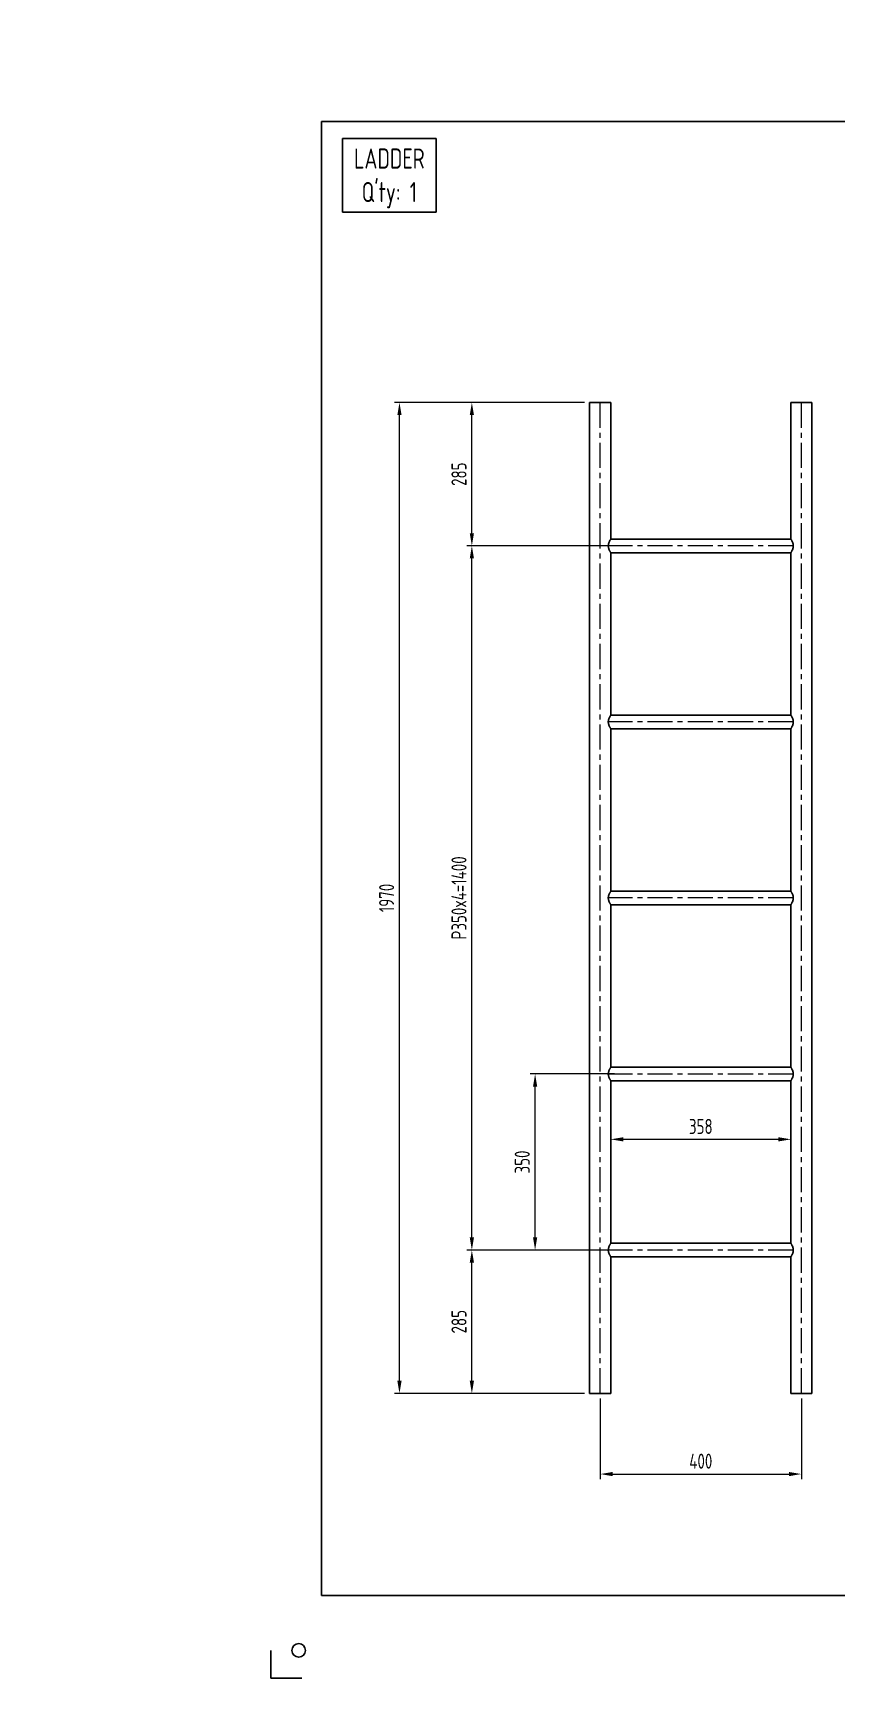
# Model space of a CAD drawing. Header units: millimetres. Extents: x -46397 to 283259, y -8690 to 23983.
# Drawn here: x 235517 to 237114, y -2517 to 754 of the extents above; entities that cross this region are included whole.
import ezdxf
from ezdxf import colors
from ezdxf.entities.mleader import LeaderData, LeaderLine
from ezdxf.math import Vec2, Vec3

# ---------------------------------------------------------------- set-up
doc = ezdxf.new("R2010")
doc.units = ezdxf.units.MM
doc.linetypes.add('CENTERX2', pattern=[4, 2.5, -0.5, 0.5, -0.5])
doc.layers.get('Defpoints').update_dxf_attribs({"lineweight": 0})
doc.layers.add('DIM', color=8, linetype='Continuous')
for name, color, linetype, lineweight in [('Dtext', 255, 'Continuous', 20), ('DUONGCHINH', 7, 'Continuous', 25), ('tam', 10, 'CENTERX2', 0)]:
    doc.layers.add(name, color=color, linetype=linetype, lineweight=lineweight)
doc.styles.add('Chu va so', font='arial.ttf')
doc.styles.add('GHI CHÚ 1', font='isocp_IV25.ttf', dxfattribs={"width": 0.8})
doc.styles.get("Standard").update_dxf_attribs({"font": 'isocp.shx', "width": 0.8})
doc.styles.add('TCVN', font='arial.ttf')
doc.dimstyles.new('1-30SCALE', dxfattribs={"dimtxt": 75, "dimasz": 75, "dimexe": 37.5, "dimexo": 30, "dimgap": 30, "dimtad": 1, "dimtoh": 1, "dimdec": 0, "dimdsep": 46, "dimtxsty": 'GHI CHÚ 1', "dimcen": 0.09, "dimclrd": 256, "dimclre": 256, "dimclrt": 2, "dimadec": 0, "dimazin": 0, "dimtfac": 1, "dimtdec": 0, "dimtofl": 0, "dimtmove": 0, "dimatfit": 3, "dimfxl": 1, "dimlwd": 0, "dimlwe": 0, "dimarcsym": 0})

# ---------------------------------------------------------------- blocks, each defined once
blk = doc.blocks.new('_Dot')
at = {"color": 0, "linetype": 'ByBlock', "lineweight": -2}
blk.add_line((-0.5, 0), (-1, 0), dxfattribs=at)
at = {"color": 0, "linetype": 'ByBlock', "const_width": 0.5}
blk.add_lwpolyline([(-0.25, 0, 1), (0.25, 0, 1)], format="xyb", close=True, dxfattribs=at)
blk = doc.blocks.new('zsxfczdf')
at = {"extrusion": (0, 1, 0)}
for p, q in [((41823.5, 10192), (41823.5, 12162)), ((41865.5, 12162), (41823.5, 12162)), ((41865.5, 11890.5), (41865.5, 12162)), ((42223.5, 11890.5), (42223.5, 12162)), ((42223.5, 12162), (42265.5, 12162)), ((42265.5, 10192), (42265.5, 12162)), ((42223.5, 11890.5), (41865.5, 11890.5)), ((42223.5, 11863.5), (41865.5, 11863.5)), ((41865.5, 11540.5), (41865.5, 11863.5)), ((42223.5, 11540.5), (42223.5, 11863.5)), ((42223.5, 11540.5), (41865.5, 11540.5)), ((42223.5, 11513.5), (41865.5, 11513.5)), ((41865.5, 11190.5), (41865.5, 11513.5)), ((42223.5, 11190.5), (42223.5, 11513.5)), ((42223.5, 11190.5), (41865.5, 11190.5)), ((42223.5, 11163.5), (41865.5, 11163.5)), ((41865.5, 10840.5), (41865.5, 11163.5)), ((42223.5, 10840.5), (42223.5, 11163.5)), ((42223.5, 10840.5), (41865.5, 10840.5)), ((42223.5, 10813.5), (41865.5, 10813.5)), ((41865.5, 10490.5), (41865.5, 10813.5)), ((42223.5, 10490.5), (42223.5, 10813.5)), ((42223.5, 10490.5), (41865.5, 10490.5)), ((42223.5, 10463.5), (41865.5, 10463.5)), ((41865.5, 10192), (41865.5, 10463.5)), ((42223.5, 10192), (42223.5, 10463.5)), ((41865.5, 10192), (41823.5, 10192)), ((42265.5, 10192), (42223.5, 10192))]:
    blk.add_line(p, q, dxfattribs=at)
for points, knots in [([(41860.6, 11877), (41860.6, 11877.5), (41860.6, 11877.9), (41860.7, 11878.8), (41860.7, 11879.3), (41861, 11880.6), (41861.2, 11881.5), (41861.7, 11883.1), (41862, 11883.9), (41862.6, 11885.3), (41862.9, 11886), (41863.5, 11887.2), (41863.8, 11887.7), (41864.4, 11888.7), (41864.6, 11889.1), (41865.1, 11889.8), (41865.2, 11890.1), (41865.5, 11890.5), (41865.5, 11890.5), (41865.5, 11890.5)], [0, 0, 0, 0, 1.325369, 1.325369, 2.650738, 2.650738, 5.301476, 5.301476, 7.952214, 7.952214, 10.602952, 10.602952, 13.229528, 13.229528, 15.856105, 15.856105, 18.482681, 18.482681, 21.109258, 21.109258, 21.109258, 21.109258]), ([(41865.5, 11863.5), (41865.5, 11863.5), (41865.5, 11863.6), (41865.2, 11864), (41865.1, 11864.3), (41864.6, 11865), (41864.4, 11865.4), (41863.8, 11866.4), (41863.5, 11866.9), (41862.9, 11868.1), (41862.6, 11868.8), (41862, 11870.2), (41861.7, 11871), (41861.2, 11872.6), (41861, 11873.5), (41860.7, 11874.8), (41860.7, 11875.3), (41860.6, 11876.2), (41860.6, 11876.6), (41860.6, 11877)], [63.327773, 63.327773, 63.327773, 63.327773, 65.95435, 65.95435, 68.580926, 68.580926, 71.207503, 71.207503, 73.83408, 73.83408, 76.484817, 76.484817, 79.135555, 79.135555, 81.786293, 81.786293, 83.111662, 83.111662, 84.437031, 84.437031, 84.437031, 84.437031]), ([(42228.4, 11877), (42228.4, 11877.5), (42228.4, 11877.9), (42228.3, 11878.8), (42228.3, 11879.3), (42228.1, 11880.6), (42227.8, 11881.5), (42227.3, 11883.1), (42227, 11883.9), (42226.4, 11885.3), (42226.1, 11886), (42225.5, 11887.2), (42225.2, 11887.7), (42224.6, 11888.7), (42224.4, 11889.1), (42224, 11889.8), (42223.8, 11890.1), (42223.6, 11890.5), (42223.5, 11890.5), (42223.5, 11890.5)], [0, 0, 0, 0, 1.325369, 1.325369, 2.650738, 2.650738, 5.301476, 5.301476, 7.952214, 7.952214, 10.602952, 10.602952, 13.229528, 13.229528, 15.856105, 15.856105, 18.482681, 18.482681, 21.109258, 21.109258, 21.109258, 21.109258]), ([(42223.5, 11863.5), (42223.5, 11863.5), (42223.6, 11863.6), (42223.8, 11864), (42224, 11864.3), (42224.4, 11865), (42224.6, 11865.4), (42225.2, 11866.4), (42225.5, 11866.9), (42226.1, 11868.1), (42226.4, 11868.8), (42227, 11870.2), (42227.3, 11871), (42227.8, 11872.6), (42228.1, 11873.5), (42228.3, 11874.8), (42228.3, 11875.3), (42228.4, 11876.2), (42228.4, 11876.6), (42228.4, 11877)], [63.327773, 63.327773, 63.327773, 63.327773, 65.95435, 65.95435, 68.580926, 68.580926, 71.207503, 71.207503, 73.83408, 73.83408, 76.484817, 76.484817, 79.135555, 79.135555, 81.786293, 81.786293, 83.111662, 83.111662, 84.437031, 84.437031, 84.437031, 84.437031]), ([(41860.6, 11527), (41860.6, 11527.5), (41860.6, 11527.9), (41860.7, 11528.8), (41860.7, 11529.3), (41861, 11530.6), (41861.2, 11531.5), (41861.7, 11533.1), (41862, 11533.9), (41862.6, 11535.3), (41862.9, 11536), (41863.5, 11537.2), (41863.8, 11537.7), (41864.4, 11538.7), (41864.6, 11539.1), (41865.1, 11539.8), (41865.2, 11540.1), (41865.5, 11540.5), (41865.5, 11540.5), (41865.5, 11540.5)], [0, 0, 0, 0, 1.325369, 1.325369, 2.650738, 2.650738, 5.301476, 5.301476, 7.952214, 7.952214, 10.602952, 10.602952, 13.229528, 13.229528, 15.856105, 15.856105, 18.482681, 18.482681, 21.109258, 21.109258, 21.109258, 21.109258]), ([(41865.5, 11513.5), (41865.5, 11513.5), (41865.5, 11513.6), (41865.2, 11514), (41865.1, 11514.3), (41864.6, 11515), (41864.4, 11515.4), (41863.8, 11516.4), (41863.5, 11516.9), (41862.9, 11518.1), (41862.6, 11518.8), (41862, 11520.2), (41861.7, 11521), (41861.2, 11522.6), (41861, 11523.5), (41860.7, 11524.8), (41860.7, 11525.3), (41860.6, 11526.2), (41860.6, 11526.6), (41860.6, 11527)], [63.327773, 63.327773, 63.327773, 63.327773, 65.95435, 65.95435, 68.580926, 68.580926, 71.207503, 71.207503, 73.83408, 73.83408, 76.484817, 76.484817, 79.135555, 79.135555, 81.786293, 81.786293, 83.111662, 83.111662, 84.437031, 84.437031, 84.437031, 84.437031]), ([(42228.4, 11527), (42228.4, 11527.5), (42228.4, 11527.9), (42228.3, 11528.8), (42228.3, 11529.3), (42228.1, 11530.6), (42227.8, 11531.5), (42227.3, 11533.1), (42227, 11533.9), (42226.4, 11535.3), (42226.1, 11536), (42225.5, 11537.2), (42225.2, 11537.7), (42224.6, 11538.7), (42224.4, 11539.1), (42224, 11539.8), (42223.8, 11540.1), (42223.6, 11540.5), (42223.5, 11540.5), (42223.5, 11540.5)], [0, 0, 0, 0, 1.325369, 1.325369, 2.650738, 2.650738, 5.301476, 5.301476, 7.952214, 7.952214, 10.602952, 10.602952, 13.229528, 13.229528, 15.856105, 15.856105, 18.482681, 18.482681, 21.109258, 21.109258, 21.109258, 21.109258]), ([(42223.5, 11513.5), (42223.5, 11513.5), (42223.6, 11513.6), (42223.8, 11514), (42224, 11514.3), (42224.4, 11515), (42224.6, 11515.4), (42225.2, 11516.4), (42225.5, 11516.9), (42226.1, 11518.1), (42226.4, 11518.8), (42227, 11520.2), (42227.3, 11521), (42227.8, 11522.6), (42228.1, 11523.5), (42228.3, 11524.8), (42228.3, 11525.3), (42228.4, 11526.2), (42228.4, 11526.6), (42228.4, 11527)], [63.327773, 63.327773, 63.327773, 63.327773, 65.95435, 65.95435, 68.580926, 68.580926, 71.207503, 71.207503, 73.83408, 73.83408, 76.484817, 76.484817, 79.135555, 79.135555, 81.786293, 81.786293, 83.111662, 83.111662, 84.437031, 84.437031, 84.437031, 84.437031]), ([(41860.6, 11177), (41860.6, 11177.5), (41860.6, 11177.9), (41860.7, 11178.8), (41860.7, 11179.3), (41861, 11180.6), (41861.2, 11181.5), (41861.7, 11183.1), (41862, 11183.9), (41862.6, 11185.3), (41862.9, 11186), (41863.5, 11187.2), (41863.8, 11187.7), (41864.4, 11188.7), (41864.6, 11189.1), (41865.1, 11189.8), (41865.2, 11190.1), (41865.5, 11190.5), (41865.5, 11190.5), (41865.5, 11190.5)], [0, 0, 0, 0, 1.325369, 1.325369, 2.650738, 2.650738, 5.301476, 5.301476, 7.952214, 7.952214, 10.602952, 10.602952, 13.229528, 13.229528, 15.856105, 15.856105, 18.482681, 18.482681, 21.109258, 21.109258, 21.109258, 21.109258]), ([(42228.4, 11177), (42228.4, 11177.5), (42228.4, 11177.9), (42228.3, 11178.8), (42228.3, 11179.3), (42228.1, 11180.6), (42227.8, 11181.5), (42227.3, 11183.1), (42227, 11183.9), (42226.4, 11185.3), (42226.1, 11186), (42225.5, 11187.2), (42225.2, 11187.7), (42224.6, 11188.7), (42224.4, 11189.1), (42224, 11189.8), (42223.8, 11190.1), (42223.6, 11190.5), (42223.5, 11190.5), (42223.5, 11190.5)], [0, 0, 0, 0, 1.325369, 1.325369, 2.650738, 2.650738, 5.301476, 5.301476, 7.952214, 7.952214, 10.602952, 10.602952, 13.229528, 13.229528, 15.856105, 15.856105, 18.482681, 18.482681, 21.109258, 21.109258, 21.109258, 21.109258]), ([(41865.5, 11163.5), (41865.5, 11163.5), (41865.5, 11163.6), (41865.2, 11164), (41865.1, 11164.3), (41864.6, 11165), (41864.4, 11165.4), (41863.8, 11166.4), (41863.5, 11166.9), (41862.9, 11168.1), (41862.6, 11168.8), (41862, 11170.2), (41861.7, 11171), (41861.2, 11172.6), (41861, 11173.5), (41860.7, 11174.8), (41860.7, 11175.3), (41860.6, 11176.2), (41860.6, 11176.6), (41860.6, 11177)], [63.327773, 63.327773, 63.327773, 63.327773, 65.95435, 65.95435, 68.580926, 68.580926, 71.207503, 71.207503, 73.83408, 73.83408, 76.484817, 76.484817, 79.135555, 79.135555, 81.786293, 81.786293, 83.111662, 83.111662, 84.437031, 84.437031, 84.437031, 84.437031]), ([(42223.5, 11163.5), (42223.5, 11163.5), (42223.6, 11163.6), (42223.8, 11164), (42224, 11164.3), (42224.4, 11165), (42224.6, 11165.4), (42225.2, 11166.4), (42225.5, 11166.9), (42226.1, 11168.1), (42226.4, 11168.8), (42227, 11170.2), (42227.3, 11171), (42227.8, 11172.6), (42228.1, 11173.5), (42228.3, 11174.8), (42228.3, 11175.3), (42228.4, 11176.2), (42228.4, 11176.6), (42228.4, 11177)], [63.327773, 63.327773, 63.327773, 63.327773, 65.95435, 65.95435, 68.580926, 68.580926, 71.207503, 71.207503, 73.83408, 73.83408, 76.484817, 76.484817, 79.135555, 79.135555, 81.786293, 81.786293, 83.111662, 83.111662, 84.437031, 84.437031, 84.437031, 84.437031]), ([(41860.6, 10827), (41860.6, 10827.5), (41860.6, 10827.9), (41860.7, 10828.8), (41860.7, 10829.3), (41861, 10830.6), (41861.2, 10831.5), (41861.7, 10833.1), (41862, 10833.9), (41862.6, 10835.3), (41862.9, 10836), (41863.5, 10837.2), (41863.8, 10837.7), (41864.4, 10838.7), (41864.6, 10839.1), (41865.1, 10839.8), (41865.2, 10840.1), (41865.5, 10840.5), (41865.5, 10840.5), (41865.5, 10840.5)], [0, 0, 0, 0, 1.325369, 1.325369, 2.650738, 2.650738, 5.301476, 5.301476, 7.952214, 7.952214, 10.602952, 10.602952, 13.229528, 13.229528, 15.856105, 15.856105, 18.482681, 18.482681, 21.109258, 21.109258, 21.109258, 21.109258]), ([(41865.5, 10813.5), (41865.5, 10813.5), (41865.5, 10813.6), (41865.2, 10814), (41865.1, 10814.3), (41864.6, 10815), (41864.4, 10815.4), (41863.8, 10816.4), (41863.5, 10816.9), (41862.9, 10818.1), (41862.6, 10818.8), (41862, 10820.2), (41861.7, 10821), (41861.2, 10822.6), (41861, 10823.5), (41860.7, 10824.8), (41860.7, 10825.3), (41860.6, 10826.2), (41860.6, 10826.6), (41860.6, 10827)], [63.327773, 63.327773, 63.327773, 63.327773, 65.95435, 65.95435, 68.580926, 68.580926, 71.207503, 71.207503, 73.83408, 73.83408, 76.484817, 76.484817, 79.135555, 79.135555, 81.786293, 81.786293, 83.111662, 83.111662, 84.437031, 84.437031, 84.437031, 84.437031]), ([(42228.4, 10827), (42228.4, 10827.5), (42228.4, 10827.9), (42228.3, 10828.8), (42228.3, 10829.3), (42228.1, 10830.6), (42227.8, 10831.5), (42227.3, 10833.1), (42227, 10833.9), (42226.4, 10835.3), (42226.1, 10836), (42225.5, 10837.2), (42225.2, 10837.7), (42224.6, 10838.7), (42224.4, 10839.1), (42224, 10839.8), (42223.8, 10840.1), (42223.6, 10840.5), (42223.5, 10840.5), (42223.5, 10840.5)], [0, 0, 0, 0, 1.325369, 1.325369, 2.650738, 2.650738, 5.301476, 5.301476, 7.952214, 7.952214, 10.602952, 10.602952, 13.229528, 13.229528, 15.856105, 15.856105, 18.482681, 18.482681, 21.109258, 21.109258, 21.109258, 21.109258]), ([(42223.5, 10813.5), (42223.5, 10813.5), (42223.6, 10813.6), (42223.8, 10814), (42224, 10814.3), (42224.4, 10815), (42224.6, 10815.4), (42225.2, 10816.4), (42225.5, 10816.9), (42226.1, 10818.1), (42226.4, 10818.8), (42227, 10820.2), (42227.3, 10821), (42227.8, 10822.6), (42228.1, 10823.5), (42228.3, 10824.8), (42228.3, 10825.3), (42228.4, 10826.2), (42228.4, 10826.6), (42228.4, 10827)], [63.327773, 63.327773, 63.327773, 63.327773, 65.95435, 65.95435, 68.580926, 68.580926, 71.207503, 71.207503, 73.83408, 73.83408, 76.484817, 76.484817, 79.135555, 79.135555, 81.786293, 81.786293, 83.111662, 83.111662, 84.437031, 84.437031, 84.437031, 84.437031]), ([(41860.6, 10477), (41860.6, 10477.5), (41860.6, 10477.9), (41860.7, 10478.8), (41860.7, 10479.3), (41861, 10480.6), (41861.2, 10481.5), (41861.7, 10483.1), (41862, 10483.9), (41862.6, 10485.3), (41862.9, 10486), (41863.5, 10487.2), (41863.8, 10487.7), (41864.4, 10488.7), (41864.6, 10489.1), (41865.1, 10489.8), (41865.2, 10490.1), (41865.5, 10490.5), (41865.5, 10490.5), (41865.5, 10490.5)], [0, 0, 0, 0, 1.325369, 1.325369, 2.650738, 2.650738, 5.301476, 5.301476, 7.952214, 7.952214, 10.602952, 10.602952, 13.229528, 13.229528, 15.856105, 15.856105, 18.482681, 18.482681, 21.109258, 21.109258, 21.109258, 21.109258]), ([(41865.5, 10463.5), (41865.5, 10463.5), (41865.5, 10463.6), (41865.2, 10464), (41865.1, 10464.3), (41864.6, 10465), (41864.4, 10465.4), (41863.8, 10466.4), (41863.5, 10466.9), (41862.9, 10468.1), (41862.6, 10468.8), (41862, 10470.2), (41861.7, 10471), (41861.2, 10472.6), (41861, 10473.5), (41860.7, 10474.8), (41860.7, 10475.3), (41860.6, 10476.2), (41860.6, 10476.6), (41860.6, 10477)], [63.327773, 63.327773, 63.327773, 63.327773, 65.95435, 65.95435, 68.580926, 68.580926, 71.207503, 71.207503, 73.83408, 73.83408, 76.484817, 76.484817, 79.135555, 79.135555, 81.786293, 81.786293, 83.111662, 83.111662, 84.437031, 84.437031, 84.437031, 84.437031]), ([(42228.4, 10477), (42228.4, 10477.5), (42228.4, 10477.9), (42228.3, 10478.8), (42228.3, 10479.3), (42228.1, 10480.6), (42227.8, 10481.5), (42227.3, 10483.1), (42227, 10483.9), (42226.4, 10485.3), (42226.1, 10486), (42225.5, 10487.2), (42225.2, 10487.7), (42224.6, 10488.7), (42224.4, 10489.1), (42224, 10489.8), (42223.8, 10490.1), (42223.6, 10490.5), (42223.5, 10490.5), (42223.5, 10490.5)], [0, 0, 0, 0, 1.325369, 1.325369, 2.650738, 2.650738, 5.301476, 5.301476, 7.952214, 7.952214, 10.602952, 10.602952, 13.229528, 13.229528, 15.856105, 15.856105, 18.482681, 18.482681, 21.109258, 21.109258, 21.109258, 21.109258]), ([(42223.5, 10463.5), (42223.5, 10463.5), (42223.6, 10463.6), (42223.8, 10464), (42224, 10464.3), (42224.4, 10465), (42224.6, 10465.4), (42225.2, 10466.4), (42225.5, 10466.9), (42226.1, 10468.1), (42226.4, 10468.8), (42227, 10470.2), (42227.3, 10471), (42227.8, 10472.6), (42228.1, 10473.5), (42228.3, 10474.8), (42228.3, 10475.3), (42228.4, 10476.2), (42228.4, 10476.6), (42228.4, 10477)], [63.327773, 63.327773, 63.327773, 63.327773, 65.95435, 65.95435, 68.580926, 68.580926, 71.207503, 71.207503, 73.83408, 73.83408, 76.484817, 76.484817, 79.135555, 79.135555, 81.786293, 81.786293, 83.111662, 83.111662, 84.437031, 84.437031, 84.437031, 84.437031])]:
    blk.add_open_spline(points, degree=3, knots=knots)
at = {"layer": 'tam', "ltscale": 20}
for p, q in [((41844.5, 10192), (41844.5, 12162)), ((42244.5, 10192), (42244.5, 12162)), ((42228.4, 11877), (41860.6, 11877)), ((42228.4, 11527), (41860.6, 11527)), ((42228.4, 11177), (41860.6, 11177)), ((42228.4, 10827), (41860.6, 10827)), ((42228.4, 10477), (41860.6, 10477))]:
    blk.add_line(p, q, dxfattribs=at)
blk = doc.blocks.new('*D1402')
at = {"layer": 'Defpoints', "color": 0, "transparency": 16777216}
for p in [(236246.3, 18.7), (236624.4, 18.7, 0.5), (236624.4, -1951.3, 0.5)]:
    blk.add_point(p, dxfattribs=at)
at = {"layer": 'DIM', "linetype": 'Continuous', "lineweight": 0, "transparency": 16777216}
for p, q in [((236614.4, 18.7), (236236.3, 18.7)), ((236246.3, -1926.3), (236246.3, -6.3)), ((236614.4, -1951.3), (236236.3, -1951.3))]:
    blk.add_line(p, q, dxfattribs=at)
at = {"layer": 'DIM', "transparency": 16777216}
for points in [[(236242.1, -6.3), (236250.5, -6.3), (236246.3, 18.7)], [(236242.1, -1926.3), (236250.5, -1926.3), (236246.3, -1951.3)]]:
    blk.add_solid(points, dxfattribs=at)
at = {"layer": 'DIM', "color": 2, "transparency": 16777216, "insert": (236220.7, -966.3), "char_height": 30, "attachment_point": 5, "rotation": 90, "style": 'GHI CHÚ 1'}
blk.add_mtext('1970', dxfattribs=at)
blk = doc.blocks.new('*D1401')
at = {"layer": 'Defpoints', "color": 0, "transparency": 16777216}
for p in [(236645.4, -1951.3, 0.5), (237045.4, -1951.3, 0.5), (237045.4, -2111.7)]:
    blk.add_point(p, dxfattribs=at)
at = {"layer": 'DIM', "linetype": 'Continuous', "lineweight": 0, "transparency": 16777216}
for p, q in [((236645.4, -1961.3), (236645.4, -2121.7)), ((237045.4, -1961.3), (237045.4, -2121.7)), ((236670.4, -2111.7), (237020.4, -2111.7))]:
    blk.add_line(p, q, dxfattribs=at)
at = {"layer": 'DIM', "transparency": 16777216}
for points in [[(236670.4, -2107.5), (236670.4, -2115.9), (236645.4, -2111.7)], [(237020.4, -2107.5), (237020.4, -2115.9), (237045.4, -2111.7)]]:
    blk.add_solid(points, dxfattribs=at)
at = {"layer": 'DIM', "color": 2, "transparency": 16777216, "insert": (236845.4, -2086.1), "char_height": 30, "attachment_point": 5, "style": 'GHI CHÚ 1'}
blk.add_mtext('400', dxfattribs=at)
blk = doc.blocks.new('*D1397')
at = {"layer": 'Defpoints', "color": 0, "transparency": 16777216}
for p in [(236390.2, -1666.3), (236675.7, -1666.3, 0.5), (236624.4, -1951.3, 0.5)]:
    blk.add_point(p, dxfattribs=at)
at = {"layer": 'DIM', "linetype": 'Continuous', "lineweight": 0, "transparency": 16777216}
for p, q in [((236665.7, -1666.3), (236380.2, -1666.3)), ((236390.2, -1926.3), (236390.2, -1691.3)), ((236614.4, -1951.3), (236380.2, -1951.3))]:
    blk.add_line(p, q, dxfattribs=at)
at = {"layer": 'DIM', "transparency": 16777216}
for points in [[(236386, -1691.3), (236394.4, -1691.3), (236390.2, -1666.3)], [(236386, -1926.3), (236394.4, -1926.3), (236390.2, -1951.3)]]:
    blk.add_solid(points, dxfattribs=at)
at = {"layer": 'DIM', "color": 2, "transparency": 16777216, "insert": (236364.6, -1808.8), "char_height": 30, "attachment_point": 5, "rotation": 90, "style": 'GHI CHÚ 1'}
blk.add_mtext('285', dxfattribs=at)
blk = doc.blocks.new('*D1398')
at = {"layer": 'Defpoints', "color": 0, "transparency": 16777216}
for p in [(236515.9, -1316.3), (236683.6, -1316.3, 0.5), (236675.7, -1666.3, 0.5)]:
    blk.add_point(p, dxfattribs=at)
at = {"layer": 'DIM', "linetype": 'Continuous', "lineweight": 0, "transparency": 16777216}
for p, q in [((236673.6, -1316.3), (236505.9, -1316.3)), ((236515.9, -1641.3), (236515.9, -1341.3)), ((236665.7, -1666.3), (236505.9, -1666.3))]:
    blk.add_line(p, q, dxfattribs=at)
at = {"layer": 'DIM', "transparency": 16777216}
for points in [[(236511.8, -1341.3), (236520.1, -1341.3), (236515.9, -1316.3)], [(236511.8, -1641.3), (236520.1, -1641.3), (236515.9, -1666.3)]]:
    blk.add_solid(points, dxfattribs=at)
at = {"layer": 'DIM', "color": 2, "transparency": 16777216, "insert": (236490.4, -1491.3), "char_height": 30, "attachment_point": 5, "rotation": 90, "style": 'GHI CHÚ 1'}
blk.add_mtext('350', dxfattribs=at)
blk = doc.blocks.new('*D1399')
at = {"layer": 'Defpoints', "color": 0, "transparency": 16777216}
for p in [(236390.2, -266.3), (236674.2, -266.3, 0.5), (236675.7, -1666.3, 0.5)]:
    blk.add_point(p, dxfattribs=at)
at = {"layer": 'DIM', "linetype": 'Continuous', "lineweight": 0, "transparency": 16777216}
for p, q in [((236664.2, -266.3), (236380.2, -266.3)), ((236390.2, -1641.3), (236390.2, -291.3)), ((236665.7, -1666.3), (236380.2, -1666.3))]:
    blk.add_line(p, q, dxfattribs=at)
at = {"layer": 'DIM', "transparency": 16777216}
for points in [[(236386, -291.3), (236394.4, -291.3), (236390.2, -266.3)], [(236386, -1641.3), (236394.4, -1641.3), (236390.2, -1666.3)]]:
    blk.add_solid(points, dxfattribs=at)
at = {"layer": 'DIM', "color": 2, "transparency": 16777216, "insert": (236364.6, -966.3), "char_height": 30, "attachment_point": 5, "rotation": 90, "style": 'GHI CHÚ 1'}
blk.add_mtext('P350x4=1400', dxfattribs=at)
blk = doc.blocks.new('*D1406')
at = {"layer": 'Defpoints', "color": 0, "transparency": 16777216}
for p in [(236666.4, -1419.6, 0.5), (237024.4, -1419.6, 0.5), (237024.4, -1446.2)]:
    blk.add_point(p, dxfattribs=at)
at = {"layer": 'DIM', "linetype": 'Continuous', "lineweight": 0, "transparency": 16777216}
for p, q in [((236666.4, -1429.6), (236666.4, -1456.2)), ((237024.4, -1429.6), (237024.4, -1456.2)), ((236691.4, -1446.2), (236999.4, -1446.2))]:
    blk.add_line(p, q, dxfattribs=at)
at = {"layer": 'DIM', "transparency": 16777216}
for points in [[(236691.4, -1442), (236691.4, -1450.4), (236666.4, -1446.2)], [(236999.4, -1442), (236999.4, -1450.4), (237024.4, -1446.2)]]:
    blk.add_solid(points, dxfattribs=at)
at = {"layer": 'DIM', "color": 2, "transparency": 16777216, "insert": (236845.4, -1420.6), "char_height": 30, "attachment_point": 5, "style": 'GHI CHÚ 1'}
blk.add_mtext('358', dxfattribs=at)
blk = doc.blocks.new('*D1407')
at = {"layer": 'Defpoints', "color": 0, "transparency": 16777216}
for p in [(236390.2, 18.7), (236624.4, 18.7, 0.5), (236674.2, -266.3, 0.5)]:
    blk.add_point(p, dxfattribs=at)
at = {"layer": 'DIM', "linetype": 'Continuous', "lineweight": 0, "transparency": 16777216}
for p, q in [((236614.4, 18.7), (236380.2, 18.7)), ((236390.2, -241.3), (236390.2, -6.3)), ((236664.2, -266.3), (236380.2, -266.3))]:
    blk.add_line(p, q, dxfattribs=at)
at = {"layer": 'DIM', "transparency": 16777216}
for points in [[(236386, -6.3), (236394.4, -6.3), (236390.2, 18.7)], [(236386, -241.3), (236394.4, -241.3), (236390.2, -266.3)]]:
    blk.add_solid(points, dxfattribs=at)
at = {"layer": 'DIM', "color": 2, "transparency": 16777216, "insert": (236364.6, -123.8), "char_height": 30, "attachment_point": 5, "rotation": 90, "style": 'GHI CHÚ 1'}
blk.add_mtext('285', dxfattribs=at)
blk = doc.blocks.new('*U1843')
at = {"lineweight": 25}
for points in [[(0, 0), (4924.5, 0), (4924.5, 3225.8), (0, 3225.8)], [(0, 0), (3723.4, 0), (3723.4, 3225.8), (0, 3225.8)]]:
    blk.add_lwpolyline(points, close=True, dxfattribs=at)
at = {"lineweight": 25, "elevation": -0.1}
blk.add_lwpolyline([(-110.9, -120.6), (-110.9, -180.8), (-43.1, -180.8)], dxfattribs=at)
at = {"lineweight": 25}
blk.add_circle((-50.2, -120.1, -0.1), 14.9, dxfattribs=at)
at = {"layer": 'Dtext', "ltscale": 0.1}
for tag, p, height, style in [('REV_3', (3755.1, 1211.6), 21.4, 'TCVN'), ('FOR_APPROVAL3', (3969.6, 1210.1, -0.2), 25.7, 'TCVN'), ('REV_2', (3755.1, 1131.5), 21.4, 'TCVN'), ('FOR_APPROVAL2', (3969.6, 1130, -0.2), 25.7, 'TCVN'), ('REV_1', (3755.1, 1051.5), 21.4, 'TCVN'), ('FOR_APPROVAL1', (3969.6, 1050, -0.2), 25.7, 'TCVN'), ('REV_0', (3755.1, 971.4), 21.4, 'TCVN'), ('NGUOI_VE', (4198.1, 970.3, -0.2), 25.7, 'TCVN'), ('NGUOI_KIEM_2', (4425.6, 970.3, -0.2), 25.7, 'TCVN'), ('NGUOI_DUYET', (4700.3, 970.3, -0.2), 25.7, 'TCVN'), ('1.1_A4', (4714.1, 48.8, -0.2), 25.7, 'Chu va so'), ('A4_A4', (4799.7, 48.8, -0.2), 25.7, 'Chu va so'), ('REV.', (4870.3, 48.8, -0.2), 25.7, 'Chu va so')]:
    blk.add_attdef(tag, p, '', height=height, dxfattribs=dict(at, style=style))
for tag, p, height, style, width in [('NGAY_REV03', (3809.5, 1210.1, -0.2), 22.3, 'TCVN', 0.95), ('NGAY_REV02', (3809.5, 1130, -0.2), 22.3, 'TCVN', 0.95), ('NGAY_REV01', (3809.5, 1050, -0.2), 22.3, 'TCVN', 0.95), ('NGAY_REV0', (3809.5, 969.9, -0.2), 22.3, 'TCVN', 0.95), ('DWD.NO', (3807.5, 20.9, -0.2), 34.3, 'Chu va so', 0.85)]:
    blk.add_attdef(tag, p, '', height=height, dxfattribs=dict(at, style=style, width=width))
at = {"layer": 'Dtext', "lineweight": 25, "ltscale": 0.1, "style": 'Chu va so'}
for tag, p, height in [('PROJECT_CODE', (4055.5, 403.2), 51.5), ('TITLE1', (3832.6, 307.5, -0.2), 34.3), ('TITLE2', (3832.6, 226.8, -0.2), 34.3), ('TITLE3', (3832.6, 146.7, -0.2), 34.3)]:
    blk.add_attdef(tag, p, '', height=height, dxfattribs=at)

msp = doc.modelspace()

# ---------------------------------------------------------------- block references
at = {"layer": 'DUONGCHINH'}
msp.add_blockref('zsxfczdf', (194800.88, -12143.38, 0.52), dxfattribs=at)

# ---------------------------------------------------------------- texts
at = {"insert": (236226.13, 464.46), "char_height": 40, "width": 146, "attachment_point": 5, "bg_fill": 16, "box_fill_scale": 1.5, "bg_fill_color": 256, "bg_fill_transparency": 0}
msp.add_mtext("LADDER\\PQ'ty: 1", dxfattribs=at)

# ---------------------------------------------------------------- dimensions: what is measured, and where the dimension line sits
at = {"layer": 'DIM'}
for base, p1, p2, picture, middle in [((236246.32, 18.66), (236624.39, -1951.34, 0.52), (236624.39, 18.66, 0.52), '*D1402', (236220.67, -966.34)), ((236390.19, 18.66), (236674.17, -266.34, 0.52), (236624.39, 18.66, 0.52), '*D1407', (236364.61, -123.84)), ((236515.95, -1316.34), (236675.71, -1666.34, 0.52), (236683.57, -1316.34, 0.52), '*D1398', (236490.36, -1491.34)), ((236390.19, -1666.34), (236624.39, -1951.34, 0.52), (236675.71, -1666.34, 0.52), '*D1397', (236364.61, -1808.84))]:
    dim = msp.add_linear_dim(base=base, p1=p1, p2=p2, angle=90, dimstyle='1-30SCALE', override={"dimtxt": 30, "dimasz": 25, "dimexe": 10, "dimexo": 10, "dimgap": 10, "dimtmove": 1}, dxfattribs=at)
    dim.commit()
    dim.dimension.update_dxf_attribs({"geometry": picture, "text_midpoint": middle})
dim = msp.add_linear_dim(base=(236390.19, -266.34), p1=(236675.71, -1666.34, 0.52), p2=(236674.21, -266.34, 0.52), angle=90, text='P350x4=<>', dimstyle='1-30SCALE', override={"dimtxt": 30, "dimasz": 25, "dimexe": 10, "dimexo": 10, "dimgap": 10, "dimtmove": 1}, dxfattribs=at)
dim.commit()
dim.dimension.update_dxf_attribs({"geometry": '*D1399', "text_midpoint": (236364.57, -966.34)})
for base, p1, p2, picture, middle in [((237024.39, -1446.19), (236666.39, -1419.63, 0.52), (237024.39, -1419.63, 0.52), '*D1406', (236845.39, -1420.6)), ((237045.39, -2111.71), (236645.39, -1951.34, 0.52), (237045.39, -1951.34, 0.52), '*D1401', (236845.39, -2086.12))]:
    dim = msp.add_linear_dim(base=base, p1=p1, p2=p2, dimstyle='1-30SCALE', override={"dimtxt": 30, "dimasz": 25, "dimexe": 10, "dimexo": 10, "dimgap": 10, "dimtmove": 1}, dxfattribs=at)
    dim.commit()
    dim.dimension.update_dxf_attribs({"geometry": picture, "text_midpoint": middle})

# ---------------------------------------------------------------- leaders
at = {"color": 3, "ltscale": 5}
ml = msp.add_multileader_mtext('Standard', dxfattribs=at)
ml.set_content('{\\fArial|b0|i0|c0|p34;Khoan lỗ %%C10 cho cùm ống DN200 (theo thực tế)}', color=3)
ml.set_leader_properties(lineweight=9)
ml.set_arrow_properties(name='DOT')
ml.build(insert=Vec2(0, 0))
ml.multileader.update_dxf_attribs({"has_dogleg": 0, "text_left_attachment_type": 5, "text_right_attachment_type": 6, "dogleg_length": 0.1, "arrow_head_size": 17.4, "scale": 300})
ctx = ml.context
ctx.base_point, ctx.scale, ctx.char_height, ctx.arrow_head_size, ctx.landing_gap_size, ctx.plane_origin = Vec3(148509.96, 665.28), 300, 24, 17.4, 18, Vec3(149312.43, -378.76)
ctx.left_attachment, ctx.right_attachment = 5, 6
notes = []
notes.append((ctx, [(0, (1, 1, 0), (148878.33, 716.29), (-1, 0), 30, [(0, [(149054.42, 441.35)], 0, [])])]))
ctx.mtext.insert, ctx.mtext.width, ctx.mtext.flow_direction = Vec3(148527.96, 747.35), 309.9931, 5
ml = msp.add_multileader_mtext('Standard', dxfattribs=at)
ml.set_content('{\\fArial|b0|i0|c0|p34;Khoan lỗ %%C10 cho cùm ống DN100 (theo thực tế)}', color=3)
ml.set_leader_properties(lineweight=9)
ml.set_arrow_properties(name='DOT')
ml.build(insert=Vec2(0, 0))
ml.multileader.update_dxf_attribs({"has_dogleg": 0, "text_left_attachment_type": 5, "text_right_attachment_type": 6, "dogleg_length": 0.1, "arrow_head_size": 17.4, "scale": 300})
ctx = ml.context
ctx.base_point, ctx.scale, ctx.char_height, ctx.arrow_head_size, ctx.landing_gap_size, ctx.plane_origin = Vec3(149602.55, 578.05), 300, 24, 17.4, 18, Vec3(149253.66, -389.59)
ctx.left_attachment, ctx.right_attachment = 5, 6
notes.append((ctx, [(0, (1, 1, 0), (149572.55, 578.05), (1, 0), 30, [(0, [(149511.66, 430.53)], 0, [])])]))
ctx.mtext.insert, ctx.mtext.width, ctx.mtext.flow_direction = Vec3(149620.55, 660.13), 306.4046, 5
for ctx, leaders in notes:
    for number, flags, end, landing, length, lines in leaders:
        leader = LeaderData()
        leader.index, (leader.has_last_leader_line, leader.has_dogleg_vector, leader.attachment_direction) = number, flags
        leader.last_leader_point, leader.dogleg_vector, leader.dogleg_length = Vec3(end), Vec3(landing), length
        for number, points, colour, breaks in lines:
            line = LeaderLine()
            line.index, line.vertices, line.color, line.breaks = number, Vec3.list(points), colors.encode_raw_color(colour), breaks
            leader.lines.append(line)
        ctx.leaders.append(leader)

# ---------------------------------------------------------------- next in the draw order: block references
at = {"xscale": 0.9084576280678549, "yscale": 0.9084576280678549, "zscale": 0.9084576280678549}
msp.add_blockref('*U1843', (236091.56, -2353.13, -0.12), dxfattribs=at)

doc.saveas('drawing.dxf')
